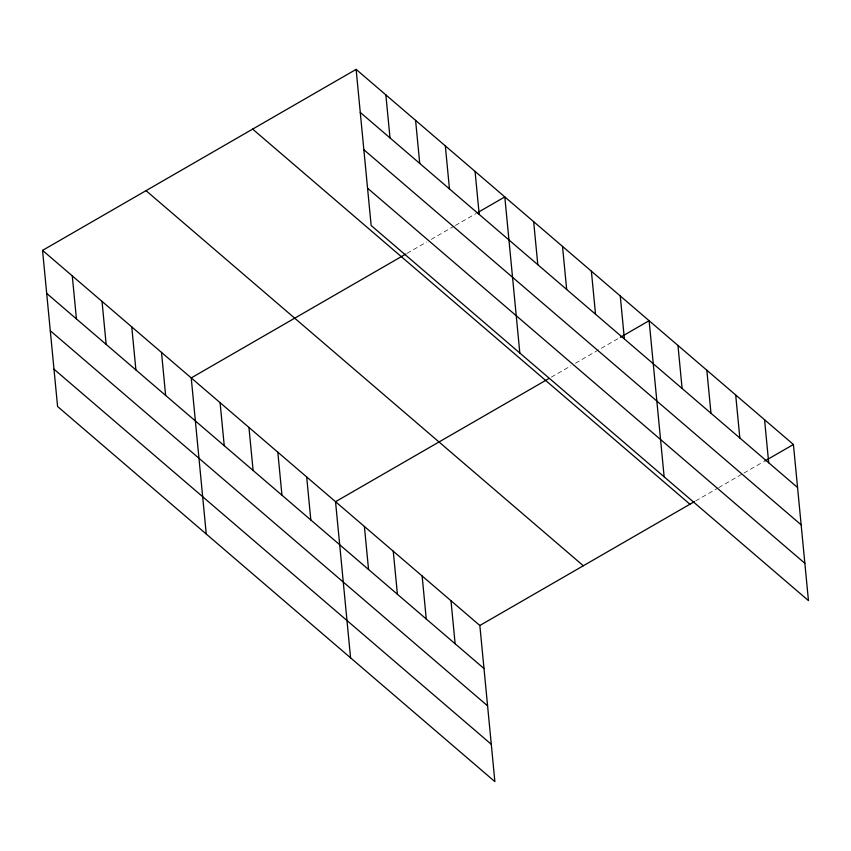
<?xml version="1.0" encoding="UTF-8"?>
<svg xmlns="http://www.w3.org/2000/svg" width="851" height="851" viewBox="0 0 851 851"><rect width="100%" height="100%" fill="white"/><g stroke="black" fill="none" stroke-linecap="round" stroke-linejoin="round"><path stroke-width="0.64" stroke-dasharray="4.25 3.19" d="M407.076 253.332L426.617 242.046M431.212 239.397L454.211 226.121M455.359 225.462L476.06 213.516M551.384 377.121L570.925 365.834M575.521 363.186L619.22 337.964M695.692 500.909L717.531 488.293M718.68 487.634L742.827 473.699M743.976 473.028L763.528 461.753"/><path stroke-width="1.28" d="M42.55 250.385L479.847 625.496L494.878 781.622L57.581 406.501L42.55 250.385L356.122 69.378L793.419 444.499L808.45 600.615L371.153 225.504L356.122 69.378M405.927 253.992L191.23 377.918L206.261 534.045M477.209 212.846L504.803 196.921L519.833 353.048M549.076 378.45L335.539 501.707L350.569 657.834M620.368 337.294L649.111 320.71L664.142 476.837M479.847 625.496L694.533 501.569M764.677 461.082L793.419 444.499M360.26 112.406L797.557 487.517M363.856 149.733L801.153 524.844M367.558 188.188L804.855 563.298M252.641 129.107L689.938 504.228M146.032 190.656L583.329 565.766M46.688 293.404L483.996 668.524M50.283 330.731L487.58 705.841M53.985 369.185L491.282 744.295M764.56 419.734L768.698 462.763M735.689 394.981L739.838 438.01M706.83 370.228L710.979 413.246M677.97 345.463L682.108 388.492M620.251 295.946L624.389 338.975M591.381 271.192L595.53 314.221M562.522 246.439L566.67 289.457M533.662 221.675L537.8 264.704M475.06 171.413L479.209 214.441M445.328 145.904L449.466 188.933M415.596 120.395L419.734 163.424M450.987 600.742L455.125 643.76M385.854 94.886L390.003 137.915M422.128 575.978L426.266 619.007M393.258 551.225L397.406 594.253M364.398 526.461L368.547 569.489M306.679 476.954L310.817 519.972M277.82 452.189L281.958 495.218M248.949 427.436L253.098 470.465M220.09 402.672L224.239 445.701M161.499 352.41L165.637 395.438M131.756 326.901L135.905 369.93M102.024 301.392L106.162 344.421M72.282 275.884L76.43 318.912"/></g></svg>
